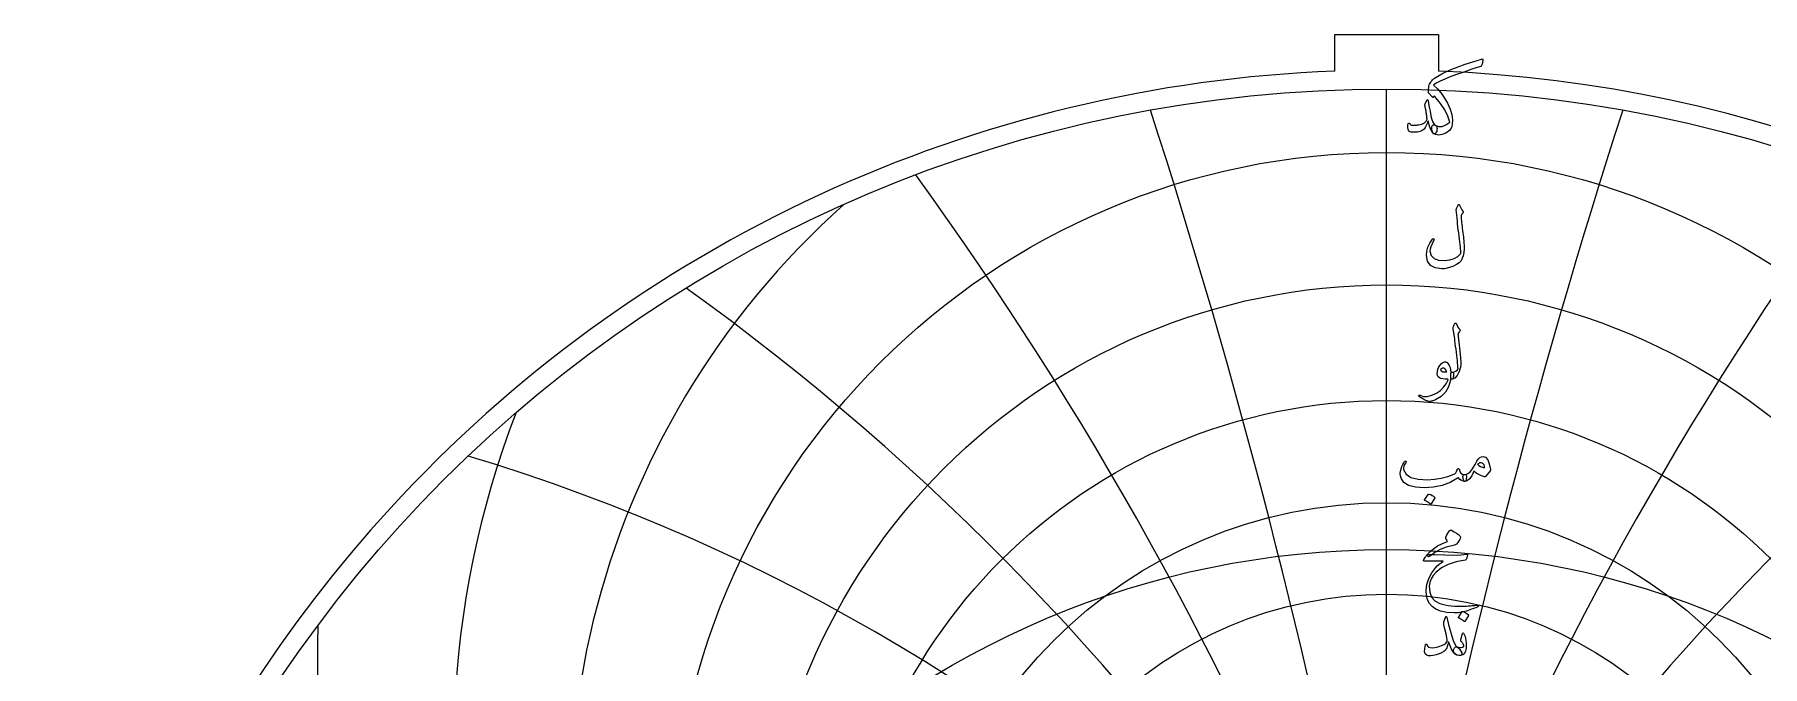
# Model space of a CAD drawing. Header units: millimetres. Extents: x -62 to 62, y -62 to 63.
# Drawn here: x -61.6 to 17.1, y 34.4 to 63.2 of the extents above; entities that cross this region are included whole.
import ezdxf

# ---------------------------------------------------------------- set-up
doc = ezdxf.new("R2010")
doc.units = ezdxf.units.MM
for name, color, linetype in [('CUT_OUTER', 1, 'Continuous'), ('ENGRAVE', 7, 'Continuous'), ('ENGRAVE_FINE', 8, 'Continuous'), ('TEXT', 5, 'Continuous')]:
    doc.layers.add(name, color=color, linetype=linetype)

msp = doc.modelspace()

# ---------------------------------------------------------------- linework, layer by layer
at = {"layer": 'CUT_OUTER'}
for points in [[(-2.3625, 63.2325), (2.3625, 63.2325), (2.3625, 61.567)], [(-2.3625, 61.567), (-2.3625, 63.2325)]]:
    msp.add_lwpolyline(points, dxfattribs=at)
for centre, radius, start, end in [((-0.0002, -0.0002), 61.6124, 137.460696, 87.802279), ((-0.0008, 0.0012), 61.6111, 92.196778, 137.461198)]:
    msp.add_arc(centre, radius, start, end, dxfattribs=at)
at = {"layer": 'ENGRAVE'}
msp.add_lwpolyline([(0, -60.75), (0, 60.75)], dxfattribs=at)
for centre, radius in [((0, 0), 60.75), ((0, 25.245), 32.6153), ((0, 23.2946), 28.5299), ((0, 21.7153), 24.845), ((0, 20.4318), 21.4731), ((0, 0), 39.7663), ((0, 19.3891), 18.3477)]:
    msp.add_circle(centre, radius, dxfattribs=at)
for centre, radius, start, end in [((0, 27.6728), 37.2199, 131.640882, 48.359118), ((0, 30.7306), 42.5099, 158.934283, 21.065717), ((0, 34.6449), 48.7269, 178.031366, 1.968634)]:
    msp.add_arc(centre, radius, start, end, dxfattribs=at)
at = {"layer": 'ENGRAVE_FINE'}
for centre, radius, start, end in [((-318.9418, -39.7663), 323.862, 4.150866, 17.902688), ((-318.9418, -39.7663), 323.862, 4.150866, 17.902688), ((318.9418, -39.7663), 323.862, 162.097312, 175.849134), ((318.9418, -39.7663), 323.862, 162.097312, 175.849134), ((-154.5128, -39.7663), 164.4291, 8.354592, 35.979906), ((-154.5128, -39.7663), 164.4291, 8.354592, 35.979906), ((154.5128, -39.7663), 164.4291, 144.020094, 171.645408), ((154.5128, -39.7663), 164.4291, 144.020094, 171.645408), ((-97.4072, -39.7663), 112.4761, 12.666469, 54.396525), ((-97.4072, -39.7663), 112.4761, 12.666469, 54.396525), ((97.4072, -39.7663), 112.4761, 125.603475, 167.333531), ((97.4072, -39.7663), 112.4761, 125.603475, 167.333531), ((-67.0219, -39.7663), 87.4909, 17.146853, 73.284845), ((-67.0219, -39.7663), 87.4909, 17.146853, 73.284845), ((67.0219, -39.7663), 87.4909, 106.715155, 162.853147), ((67.0219, -39.7663), 87.4909, 106.715155, 162.853147)]:
    msp.add_arc(centre, radius, start, end, dxfattribs=at)
at = {"layer": 'TEXT'}
for points in [[(4.3203, 62.1165), (4.3566, 62.123), (4.3796, 62.1138), (4.389, 62.0889), (4.3849, 62.0483), (4.3454, 61.8902), (4.3333, 61.8498), (4.3185, 61.8183), (4.301, 61.7959), (4.2808, 61.7824), (3.8761, 61.6498), (3.5101, 61.5251), (3.1827, 61.4082), (2.894, 61.2992), (2.6443, 61.1976), (2.4341, 61.1029), (2.2634, 61.0152), (2.1323, 60.9345), (2.3164, 60.7549), (2.4844, 60.5573), (2.6362, 60.3417), (2.7718, 60.1082), (2.8958, 59.836), (2.973, 59.5837), (3.0035, 59.351), (2.9874, 59.1382), (2.9631, 59.0425), (2.9335, 58.9639), (2.8984, 58.9024), (2.858, 58.8579), (2.6901, 58.743), (2.5275, 58.6747), (2.3703, 58.6531), (2.2185, 58.6783), (2.1534, 58.712), (2.1053, 58.7663), (2.0744, 58.8413), (2.0604, 58.937), (2.0611, 59.0133), (2.0739, 59.0699), (2.0988, 59.1067), (2.1359, 59.1238), (2.1545, 59.1229), (2.1781, 59.1166), (2.2066, 59.1049), (2.2401, 59.0879), (2.3779, 59.0407), (2.5293, 59.0501), (2.6941, 59.1161), (2.8724, 59.2388), (2.7938, 59.5102), (2.655, 59.7965), (2.4561, 60.0976), (2.197, 60.4136), (2.1896, 60.4187), (2.1817, 60.4199), (2.1734, 60.4169), (2.1646, 60.41), (2.1251, 60.3776), (2.1159, 60.3711), (2.1062, 60.3696), (2.0961, 60.3729), (2.0856, 60.3812), (1.9131, 60.5753), (1.9091, 60.5901), (1.9077, 60.6238), (1.9091, 60.6763), (1.9131, 60.7477), (1.9199, 60.8236), (1.9293, 60.886), (1.9414, 60.935), (1.9562, 60.9705), (1.9817, 61.0156), (2.0079, 61.0576), (2.0347, 61.0964), (2.0622, 61.1321), (2.0904, 61.1649), (2.1193, 61.195), (2.1488, 61.2224), (2.179, 61.2471), (2.3256, 61.3424), (2.5068, 61.4416), (2.7226, 61.5445), (2.973, 61.6513), (3.2579, 61.7619), (3.5775, 61.8763), (3.9316, 61.9945), (4.3203, 62.1165)], [(2.1395, 58.7214), (2.0696, 58.7941), (2.0074, 58.9082), (1.9529, 59.0636), (1.9059, 59.2603), (1.8994, 59.2819), (1.8907, 59.2855), (1.8797, 59.2711), (1.8664, 59.2388), (1.8553, 59.2083), (1.8435, 59.1781), (1.8311, 59.1481), (1.8179, 59.1184), (1.8043, 59.0889), (1.7905, 59.0596), (1.7765, 59.0305), (1.7622, 59.0016), (1.7025, 58.9226), (1.6239, 58.8615), (1.5265, 58.8184), (1.4102, 58.7933), (1.297, 58.7816), (1.2018, 58.7789), (1.1245, 58.7852), (1.0652, 58.8004), (1.0123, 58.8377), (0.979, 58.9064), (0.9655, 59.0066), (0.9718, 59.1382), (0.9768, 59.1604), (0.9844, 59.1768), (0.9947, 59.1873), (1.0078, 59.192), (1.0226, 59.1923), (1.0347, 59.1894), (1.0441, 59.1833), (1.0509, 59.1741), (1.0713, 59.1456), (1.1003, 59.1247), (1.1378, 59.1114), (1.1838, 59.1058), (1.21, 59.1045), (1.2381, 59.104), (1.2684, 59.1045), (1.3006, 59.1058), (1.3346, 59.1081), (1.3702, 59.1112), (1.4073, 59.1152), (1.4461, 59.1202), (1.6069, 59.1548), (1.7263, 59.2082), (1.8045, 59.2805), (1.8413, 59.3717), (1.8394, 59.3912), (1.8372, 59.4139), (1.8349, 59.4397), (1.8323, 59.4687), (1.829, 59.501), (1.8247, 59.5369), (1.8192, 59.5765), (1.8125, 59.6196), (1.8056, 59.6635), (1.7991, 59.7054), (1.793, 59.7452), (1.7874, 59.7831), (1.7818, 59.8189), (1.7757, 59.8527), (1.7692, 59.8844), (1.7622, 59.9142), (1.7521, 59.9714), (1.747, 60.0175), (1.7467, 60.0523), (1.7515, 60.0759), (1.8269, 60.2411), (1.833, 60.249), (1.8404, 60.2546), (1.8491, 60.258), (1.8592, 60.2591), (1.8691, 60.2573), (1.8772, 60.2519), (1.8835, 60.2429), (1.888, 60.2303), (1.9109, 60.0898), (1.9401, 59.9268), (1.9756, 59.7413), (2.0173, 59.5334), (2.0595, 59.3694), (2.1107, 59.2405), (2.1709, 59.1467), (2.2401, 59.0879), (2.2652, 59.0672), (2.2832, 59.0376), (2.294, 58.9989), (2.2976, 58.9513), (2.2937, 58.888), (2.2823, 58.831), (2.2632, 58.7802), (2.2365, 58.7358), (2.2169, 58.7147), (2.1943, 58.7052), (2.1684, 58.7075), (2.1395, 58.7214)], [(3.2532, 55.4627), (3.2595, 55.4737), (3.2676, 55.4816), (3.2775, 55.4863), (3.2892, 55.4879), (3.3008, 55.4858), (3.3107, 55.4798), (3.3188, 55.4697), (3.3251, 55.4555), (3.3585, 55.3731), (3.3942, 55.3019), (3.4322, 55.242), (3.4724, 55.1933), (3.4843, 55.1757), (3.4877, 55.1555), (3.4825, 55.1326), (3.4688, 55.107), (3.46, 55.0947), (3.4517, 55.0828), (3.4439, 55.0713), (3.4365, 55.0603), (3.4295, 55.05), (3.423, 55.0406), (3.4169, 55.032), (3.4113, 55.0244), (3.4019, 55.0105), (3.3951, 54.9939), (3.3911, 54.9745), (3.3898, 54.9525), (3.394, 54.8905), (3.3996, 54.8228), (3.4066, 54.7494), (3.4149, 54.6705), (3.4243, 54.586), (3.4347, 54.4958), (3.4459, 54.4), (3.458, 54.2987), (3.4716, 54.1975), (3.4836, 54.1024), (3.4941, 54.0134), (3.5029, 53.9304), (3.5104, 53.8533), (3.5168, 53.7818), (3.5221, 53.7159), (3.5263, 53.6556), (3.531, 53.477), (3.5164, 53.308), (3.4825, 53.1483), (3.4293, 52.9981), (3.3774, 52.9098), (3.2972, 52.8283), (3.1888, 52.7536), (3.052, 52.6855), (2.9038, 52.6292), (2.7646, 52.5894), (2.6344, 52.5663), (2.5131, 52.5598), (2.2095, 52.6015), (1.9922, 52.7161), (1.861, 52.9033), (1.8161, 53.1634), (1.8318, 53.3571), (1.8826, 53.5469), (1.9684, 53.7326), (2.0892, 53.9142), (2.0984, 53.9248), (2.108, 53.9313), (2.1181, 53.9338), (2.1287, 53.9322), (2.1399, 53.9279), (2.1485, 53.9223), (2.1543, 53.9154), (2.1574, 53.9071), (2.1597, 53.8947), (2.1592, 53.8828), (2.1561, 53.8713), (2.1503, 53.8603), (2.0678, 53.6998), (2.011, 53.563), (1.9798, 53.4501), (1.9742, 53.361), (2.0342, 53.169), (2.1637, 53.0349), (2.3629, 52.9588), (2.6317, 52.9406), (2.874, 52.9669), (3.0799, 53.0277), (3.2494, 53.1232), (3.3826, 53.2532), (3.3798, 53.3159), (3.3749, 53.3892), (3.3681, 53.4731), (3.3592, 53.5675), (3.3481, 53.6727), (3.3345, 53.7889), (3.3185, 53.9161), (3.2999, 54.0544), (3.2824, 54.1969), (3.2658, 54.3373), (3.2501, 54.4754), (3.2353, 54.6112), (3.2216, 54.7448), (3.2092, 54.8762), (3.1982, 55.0053), (3.1886, 55.1322), (3.1742, 55.2543), (3.1749, 55.2683), (3.1769, 55.2813), (3.1803, 55.2934), (3.185, 55.3046)], [(3.0359, 49.8968), (3.0601, 49.9554), (3.079, 50.0019), (3.0925, 50.0363), (3.1005, 50.0585), (3.1068, 50.0726), (3.1149, 50.0827), (3.1248, 50.0888), (3.1365, 50.0908), (3.1497, 50.0886), (3.1607, 50.0818), (3.1695, 50.0706), (3.176, 50.0549), (3.2058, 49.9779), (3.2416, 49.9085), (3.2831, 49.8467), (3.3305, 49.7926), (3.3437, 49.7753), (3.3475, 49.7558), (3.3419, 49.734), (3.3269, 49.71), (3.2478, 49.5986), (3.2532, 49.5488), (3.2586, 49.4998), (3.264, 49.4518), (3.2694, 49.4046), (3.2748, 49.3584), (3.2802, 49.313), (3.2856, 49.2685), (3.291, 49.225), (3.3406, 48.8217), (3.3709, 48.5064), (3.3819, 48.2792), (3.3736, 48.14), (3.3058, 47.8874), (3.2173, 47.7008), (3.1082, 47.5802), (2.9784, 47.5256), (2.9748, 47.5256), (2.9712, 47.5256), (2.9676, 47.5256), (2.964, 47.5256), (2.9427, 47.5458), (2.929, 47.5921), (2.9229, 47.6644), (2.9245, 47.7627), (2.9279, 47.7991), (2.938, 47.8256), (2.9548, 47.8422), (2.9784, 47.849), (3.0695, 47.8671), (3.1454, 47.9002), (3.2061, 47.948), (3.2514, 48.0106), (3.2484, 48.0859), (3.2429, 48.1714), (3.2349, 48.2673), (3.2245, 48.3735), (3.2118, 48.4896), (3.1971, 48.6151), (3.1804, 48.7501), (3.1616, 48.8944), (3.1443, 49.0364), (3.1284, 49.1639), (3.1138, 49.2771), (3.1005, 49.3759), (3.0891, 49.4603), (3.0799, 49.5304), (3.0729, 49.5861), (3.0682, 49.6274), (3.0323, 49.8322), (3.0312, 49.8524), (3.0314, 49.8699), (3.0329, 49.8847), (3.0359, 49.8968)], [(2.9065, 47.4861), (2.8223, 47.1904), (2.6811, 46.9427), (2.4828, 46.7431), (2.2275, 46.5915), (2.1918, 46.5761), (2.1565, 46.5623), (2.1217, 46.5501), (2.0874, 46.5394), (2.0537, 46.5305), (2.0209, 46.5237), (1.989, 46.5189), (1.958, 46.5161), (1.8808, 46.5271), (1.7784, 46.5672), (1.6509, 46.6366), (1.4982, 46.7352), (1.4818, 46.7494), (1.4721, 46.7631), (1.4692, 46.7763), (1.473, 46.7891), (1.4816, 46.799), (1.4928, 46.8035), (1.5067, 46.8026), (1.5233, 46.7963), (1.6821, 46.7449), (1.8601, 46.7451), (2.0575, 46.797), (2.2742, 46.9005), (2.4511, 47.0206), (2.5976, 47.1618), (2.7134, 47.3242), (2.7987, 47.5076), (2.7981, 47.5142), (2.7961, 47.5193), (2.7927, 47.5231), (2.788, 47.5256), (2.6642, 47.5328), (2.5589, 47.5472), (2.472, 47.5687), (2.4035, 47.5975), (2.3506, 47.6419), (2.3173, 47.7035), (2.3038, 47.782), (2.3101, 47.8777), (2.3122, 47.8904), (2.3146, 47.9033), (2.3175, 47.9164), (2.3209, 47.9298), (2.3247, 47.9436), (2.329, 47.9581), (2.3337, 47.9732), (2.3389, 47.9891), (2.3811, 48.0917), (2.4323, 48.1768), (2.4925, 48.2444), (2.5616, 48.2945), (2.6324, 48.3219), (2.6973, 48.3214), (2.7563, 48.2931), (2.8095, 48.237), (2.856, 48.1588), (2.8913, 48.0681), (2.9153, 47.9648), (2.9281, 47.849), (2.9352, 47.8491), (2.942, 47.8494), (2.9486, 47.85), (2.955, 47.8508), (2.9614, 47.8515), (2.9681, 47.8521), (2.9749, 47.8524), (2.982, 47.8526), (3.0062, 47.8474), (3.0251, 47.8319), (3.0386, 47.8061), (3.0466, 47.7699), (3.05, 47.7302), (3.0493, 47.69), (3.0446, 47.6493), (3.0359, 47.6082), (3.0244, 47.5721), (3.0116, 47.5463), (2.9975, 47.5308), (2.982, 47.5256), (2.9137, 47.5256), (2.9133, 47.5191), (2.9119, 47.5103), (2.9097, 47.4993), (2.9065, 47.4861)], [(2.7341, 47.8885), (2.6964, 47.9543), (2.655, 48.0008), (2.6101, 48.0279), (2.5616, 48.0358), (2.5327, 48.0281), (2.5068, 48.016), (2.4842, 47.9994), (2.4646, 47.9783), (2.4583, 47.9671), (2.4574, 47.9549), (2.4619, 47.9419), (2.4718, 47.928), (2.5089, 47.8954), (2.5625, 47.8732), (2.6328, 47.8613), (2.7197, 47.8597), (2.7287, 47.8615), (2.7341, 47.8669), (2.7359, 47.8759), (2.7341, 47.8885)], [(0.8191, 43.7827), (0.8319, 43.7967), (0.8452, 43.8025), (0.8589, 43.8003), (0.873, 43.7899), (0.8838, 43.7765), (0.8874, 43.7612), (0.8838, 43.7441), (0.873, 43.7253), (0.8182, 43.6404), (0.7832, 43.5618), (0.7679, 43.4895), (0.7724, 43.4235), (0.8849, 43.2066), (1.1039, 43.0552), (1.4292, 42.9694), (1.861, 42.9492), (2.1815, 42.9728), (2.4889, 43.022), (2.7833, 43.0968), (3.0646, 43.1971), (3.1142, 43.2265), (3.1553, 43.2717), (3.1879, 43.3325), (3.2119, 43.4091), (3.22, 43.4309), (3.2335, 43.4459), (3.2523, 43.4542), (3.2766, 43.4558), (3.2939, 43.4484), (3.3062, 43.4334), (3.3136, 43.4107), (3.3161, 43.3804), (3.3329, 43.3054), (3.3799, 43.2492), (3.4569, 43.212), (3.564, 43.1935), (3.6026, 43.185), (3.6287, 43.163), (3.6421, 43.1275), (3.643, 43.0786), (3.63, 42.9874), (3.6125, 42.9223), (3.5905, 42.8832), (3.564, 42.8702), (3.4852, 42.8805), (3.4104, 42.9115), (3.3397, 42.9632), (3.273, 43.0355), (3.2674, 43.0384), (3.2577, 43.0364), (3.244, 43.0294), (3.2263, 43.0175), (2.8913, 42.8289), (2.5257, 42.6941), (2.1296, 42.6133), (1.703, 42.5864), (1.3087, 42.6133), (1.0024, 42.6941), (0.7841, 42.8289), (0.6539, 43.0175), (0.6242, 43.1228), (0.6144, 43.2304), (0.6242, 43.3402), (0.6539, 43.4522), (0.6938, 43.5564), (0.7347, 43.6462), (0.7765, 43.7217), (0.8191, 43.7827)], [(4.3975, 44.0127), (4.51, 43.9727), (4.6032, 43.86), (4.6771, 43.6745), (4.7316, 43.4163), (4.7337, 43.3977), (4.7325, 43.3813), (4.7283, 43.3671), (4.7209, 43.3552), (4.5233, 43.1073), (4.5096, 43.0923), (4.4936, 43.0831), (4.4754, 43.0797), (4.455, 43.0822), (4.3207, 43.128), (4.1945, 43.1864), (4.0764, 43.2573), (3.9664, 43.3408), (3.8777, 43.1349), (3.7805, 42.9879), (3.6747, 42.8996), (3.5604, 42.8702), (3.5476, 42.8749), (3.5344, 42.8891), (3.5207, 42.9126), (3.5065, 42.9456), (3.4847, 43.0274), (3.4769, 43.0929), (3.4829, 43.1423), (3.5029, 43.1756), (3.5146, 43.1834), (3.5281, 43.189), (3.5433, 43.1924), (3.5604, 43.1935), (3.6421, 43.2075), (3.7221, 43.2456), (3.8002, 43.3081), (3.8766, 43.3947), (3.91, 43.445), (3.9601, 43.5277), (4.0268, 43.6426), (4.1101, 43.7899), (4.1752, 43.8874), (4.2448, 43.957), (4.3189, 43.9988), (4.3975, 44.0127)], [(4.1388, 43.6606), (4.2062, 43.6045), (4.2825, 43.5582), (4.3679, 43.5218), (4.4622, 43.4953), (4.457, 43.5661), (4.4379, 43.6238), (4.4049, 43.6685), (4.358, 43.7001), (4.3039, 43.7165), (4.2493, 43.7154), (4.1943, 43.6967), (4.1388, 43.6606)], [(1.9077, 42.2918), (1.9122, 42.2963), (1.9185, 42.2989), (1.9266, 42.2998), (1.9365, 42.2989), (2.0063, 42.2707), (2.0721, 42.2361), (2.1339, 42.1952), (2.1916, 42.1481), (2.1972, 42.1409), (2.1997, 42.1337), (2.199, 42.1265), (2.1952, 42.1193), (2.0263, 41.8463), (2.02, 41.8398), (2.0119, 41.8382), (2.0021, 41.8415), (1.9904, 41.8499), (1.9803, 41.857), (1.9643, 41.8678), (1.9426, 41.8822), (1.9149, 41.9002), (1.881, 41.9217), (1.8404, 41.9469), (1.793, 41.9756), (1.7389, 42.0079), (1.7317, 42.0133), (1.7281, 42.0187), (1.7281, 42.0241), (1.7317, 42.0295)], [(3.0323, 39.9559), (2.7184, 39.874), (2.4413, 39.7682), (2.201, 39.6386), (1.9976, 39.4853), (1.9664, 39.4617), (1.9374, 39.4485), (1.9107, 39.4455), (1.8862, 39.4529), (1.8577, 39.4869), (1.8619, 39.5347), (1.899, 39.5964), (1.9688, 39.6721), (2.1339, 39.8091), (2.3236, 39.9326), (2.538, 40.0426), (2.7772, 40.1392), (2.7089, 40.2398), (2.6961, 40.2649), (2.6901, 40.2901), (2.6907, 40.3152), (2.6981, 40.3404), (2.7464, 40.4362), (2.7907, 40.5155), (2.8309, 40.5782), (2.867, 40.6242), (2.8901, 40.646), (2.9128, 40.6574), (2.935, 40.6585), (2.9568, 40.6493), (3.0832, 40.5779), (3.1895, 40.511), (3.2755, 40.4486), (3.3413, 40.3907), (3.354, 40.372), (3.3601, 40.3484), (3.3594, 40.3199), (3.352, 40.2865), (3.3289, 40.2341), (3.2918, 40.1706), (3.2409, 40.0958), (3.176, 40.0098), (3.1589, 39.997), (3.1293, 39.9838), (3.0871, 39.9701), (3.0323, 39.9559)], [(2.1844, 39.5392), (2.6454, 39.523), (3.044, 39.5212), (3.3801, 39.5338), (3.6538, 39.5607), (3.6622, 39.5617), (3.6695, 39.5612), (3.6757, 39.559), (3.6808, 39.5553), (3.6845, 39.5503), (3.6866, 39.5441), (3.6872, 39.5368), (3.6862, 39.5284), (3.6791, 39.4956), (3.6722, 39.4655), (3.6656, 39.4381), (3.6592, 39.4134), (3.653, 39.3914), (3.6471, 39.3721), (3.6414, 39.3555), (3.6359, 39.3416), (3.6242, 39.3193), (3.6107, 39.303), (3.5954, 39.2924), (3.5784, 39.2877), (3.1634, 39.2125), (2.8023, 39.0946), (2.4952, 38.934), (2.2419, 38.7308), (2.1139, 38.5846), (2.0209, 38.4299), (1.963, 38.2667), (1.9401, 38.0949), (1.9621, 37.8252), (2.0497, 37.6054), (2.2028, 37.4354), (2.4215, 37.3153), (2.5349, 37.2789), (2.6595, 37.2488), (2.7954, 37.225), (2.9425, 37.2075), (3.1005, 37.196), (3.2694, 37.1904), (3.449, 37.1906), (3.6394, 37.1967), (3.7071, 37.2005), (3.7737, 37.2048), (3.8392, 37.2095), (3.9035, 37.2147), (3.9663, 37.2203), (4.027, 37.2263), (4.0857, 37.2329), (4.1424, 37.2398), (4.1597, 37.2407), (4.1721, 37.2362), (4.1795, 37.2263), (4.182, 37.2111), (4.1806, 37.1933), (4.1766, 37.1796), (4.1698, 37.17), (4.1604, 37.1644), (4.0589, 37.1215), (3.9628, 37.0826), (3.8721, 37.0478), (3.7868, 37.0171), (3.707, 36.9901), (3.6332, 36.9668), (3.5651, 36.947), (3.5029, 36.9308), (3.4444, 36.9189), (3.3875, 36.9084), (3.3322, 36.8992), (3.2784, 36.8913), (3.2259, 36.8853), (3.1746, 36.8814), (3.1245, 36.8799), (3.0754, 36.8805), (2.7404, 36.9066), (2.461, 36.9632), (2.2374, 37.0503), (2.0694, 37.168), (1.9461, 37.315), (1.8601, 37.4868), (1.8114, 37.6833), (1.8, 37.9045), (1.8352, 38.1789), (1.9194, 38.4452), (2.0526, 38.7034), (2.2347, 38.9536), (2.3059, 39.0292), (2.3865, 39.1018), (2.4765, 39.1711), (2.576, 39.2374), (1.7066, 39.2446), (1.6857, 39.2536), (1.6769, 39.2697), (1.6803, 39.2931), (1.6958, 39.3236), (1.725, 39.3681), (1.7515, 39.408), (1.7753, 39.4435), (1.7964, 39.4745), (1.8148, 39.5008), (1.8305, 39.5221), (1.8435, 39.5385), (1.8539, 39.55), (1.8772, 39.552), (1.9401, 39.5509), (2.0425, 39.5466), (2.1844, 39.5392)], [(2.7538, 36.6318), (2.7745, 36.5376), (2.7969, 36.4419), (2.8212, 36.3445), (2.8472, 36.2456), (2.8751, 36.1447), (2.9047, 36.0413), (2.9362, 35.9354), (2.9694, 35.8271), (3.0365, 35.6322), (3.0978, 35.4858), (3.1533, 35.3879), (3.2029, 35.3385), (3.2463, 35.309), (3.2901, 35.2675), (3.3343, 35.2138), (3.379, 35.148), (3.4212, 35.0665), (3.4329, 35.0052), (3.414, 34.9641), (3.3646, 34.9433), (3.205, 34.9594), (3.0637, 35.0654), (2.9409, 35.2612), (2.8365, 35.5468), (2.8342, 35.5516), (2.8311, 35.5549), (2.827, 35.5569), (2.8221, 35.5576), (2.8185, 35.5569), (2.8149, 35.5549), (2.8113, 35.5516), (2.8077, 35.5468), (2.7976, 35.5006), (2.7853, 35.4516), (2.7707, 35.4), (2.7538, 35.3456), (2.7354, 35.2942), (2.7161, 35.2513), (2.6959, 35.217), (2.6748, 35.1912), (2.5989, 35.1249), (2.5041, 35.0663), (2.3905, 35.0153), (2.258, 34.972), (2.1233, 34.9399), (2.0065, 34.9262), (1.9077, 34.9309), (1.8269, 34.954), (1.7577, 35.012), (1.7263, 35.1139), (1.7326, 35.2599), (1.7766, 35.4498), (1.7809, 35.4561), (1.7865, 35.4606), (1.7935, 35.4633), (1.8018, 35.4642), (1.8116, 35.4631), (1.8197, 35.4597), (1.826, 35.4541), (1.8305, 35.4462), (1.8476, 35.4065), (1.8664, 35.3735), (1.8871, 35.3472), (1.9095, 35.3277), (1.9796, 35.3016), (2.0748, 35.2953), (2.1952, 35.3088), (2.3407, 35.342), (2.4958, 35.3919), (2.6164, 35.448), (2.7024, 35.5105), (2.7538, 35.5792), (2.7624, 35.6488), (2.7484, 35.7678), (2.7121, 35.9362), (2.6532, 36.154), (2.6249, 36.2688), (2.6083, 36.3615), (2.6034, 36.4322), (2.6101, 36.4809), (2.6784, 36.675), (2.6858, 36.6954), (2.6937, 36.71), (2.702, 36.7187), (2.7107, 36.7217), (2.7215, 36.716), (2.7323, 36.6992), (2.7431, 36.6711), (2.7538, 36.6318)], [(3.4472, 36.9408), (3.4517, 36.9453), (3.458, 36.948), (3.4661, 36.9489), (3.476, 36.948), (3.5458, 36.9197), (3.6116, 36.8851), (3.6734, 36.8443), (3.7311, 36.7971), (3.7367, 36.7899), (3.7391, 36.7827), (3.7385, 36.7756), (3.7347, 36.7684), (3.5658, 36.4953), (3.5595, 36.4888), (3.5514, 36.4872), (3.5415, 36.4906), (3.5299, 36.4989), (3.5198, 36.5061), (3.5038, 36.5169), (3.482, 36.5312), (3.4544, 36.5492), (3.4205, 36.5708), (3.3799, 36.5959), (3.3325, 36.6247), (3.2784, 36.657), (3.2712, 36.6624), (3.2676, 36.6678), (3.2676, 36.6732), (3.2712, 36.6785)], [(3.4796, 35.4714), (3.4585, 35.5066), (3.4383, 35.537), (3.4189, 35.5623), (3.4005, 35.5828), (3.3873, 35.6003), (3.3799, 35.6205), (3.3783, 35.6434), (3.3826, 35.669), (3.458, 35.942), (3.4686, 35.9658), (3.4823, 35.9726), (3.4991, 35.9622), (3.5191, 35.9349), (3.5492, 35.8767), (3.5748, 35.8064), (3.5959, 35.724), (3.6125, 35.6295), (3.6222, 35.5388), (3.626, 35.4498), (3.624, 35.3627), (3.6161, 35.2774), (3.6033, 35.2031), (3.5865, 35.1382), (3.5656, 35.0827), (3.5406, 35.0367), (3.5099, 35.0025), (3.4679, 34.9756), (3.4147, 34.9558), (3.3502, 34.9433), (3.2842, 34.9408), (3.2227, 34.9513), (3.1657, 34.9749), (3.1131, 35.0115), (3.0725, 35.058), (3.0511, 35.1112), (3.0491, 35.1712), (3.0664, 35.2379), (3.094, 35.2924), (3.1266, 35.3268), (3.1641, 35.3409), (3.2065, 35.3349), (3.3044, 35.3113), (3.3898, 35.3088), (3.4625, 35.3275), (3.5227, 35.3672), (3.524, 35.3778), (3.5173, 35.3986), (3.5025, 35.4298), (3.4796, 35.4714)]]:
    msp.add_lwpolyline(points, close=True, dxfattribs=at)

doc.saveas('drawing.dxf')
